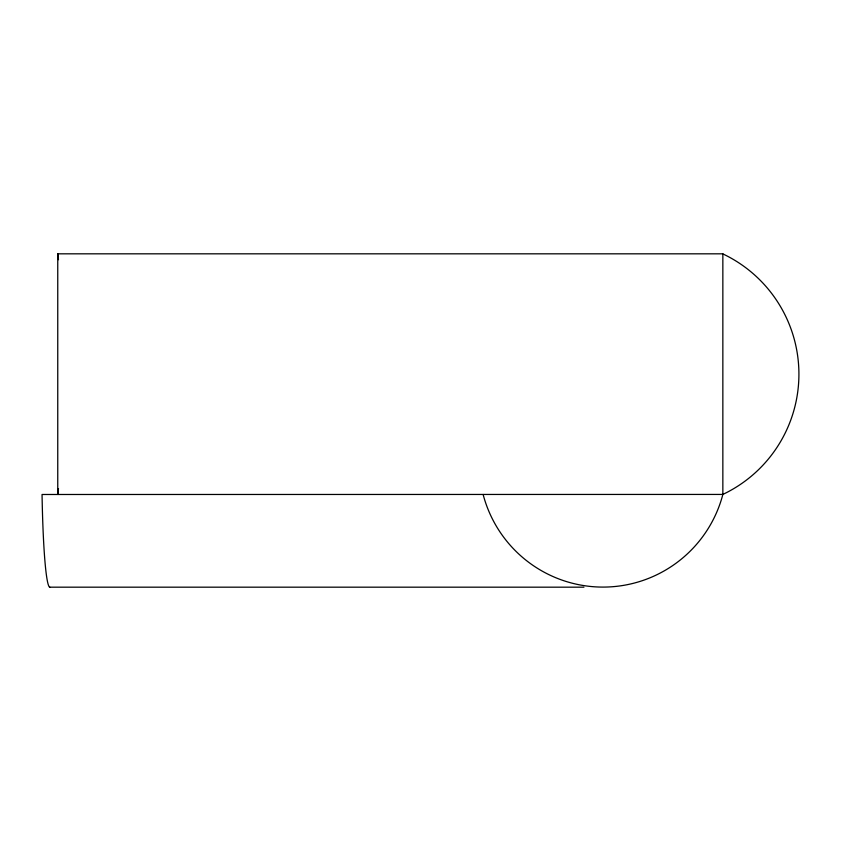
<?xml version="1.0" encoding="UTF-8"?>
<svg xmlns="http://www.w3.org/2000/svg" width="841" height="841" viewBox="0 0 841 841"><rect width="100%" height="100%" fill="white"/><g stroke="black" fill="none" stroke-linecap="round" stroke-linejoin="round"><path stroke-width="1.26" d="M58.481 488.568A132.983 8.694 -90 0 1 57.756 494.434L57.756 253.824L722.85 253.824L722.85 494.487A124.216 123.942 -90 0 1 483.133 494.508M49.903 587.176L583.948 587.176M722.818 253.877A132.983 132.699 -90 0 1 722.818 494.434L42.05 494.487A124.216 8.126 90 0 0 49.903 587.228M57.756 253.877A132.983 8.694 -90 0 1 58.481 259.732"/></g></svg>
